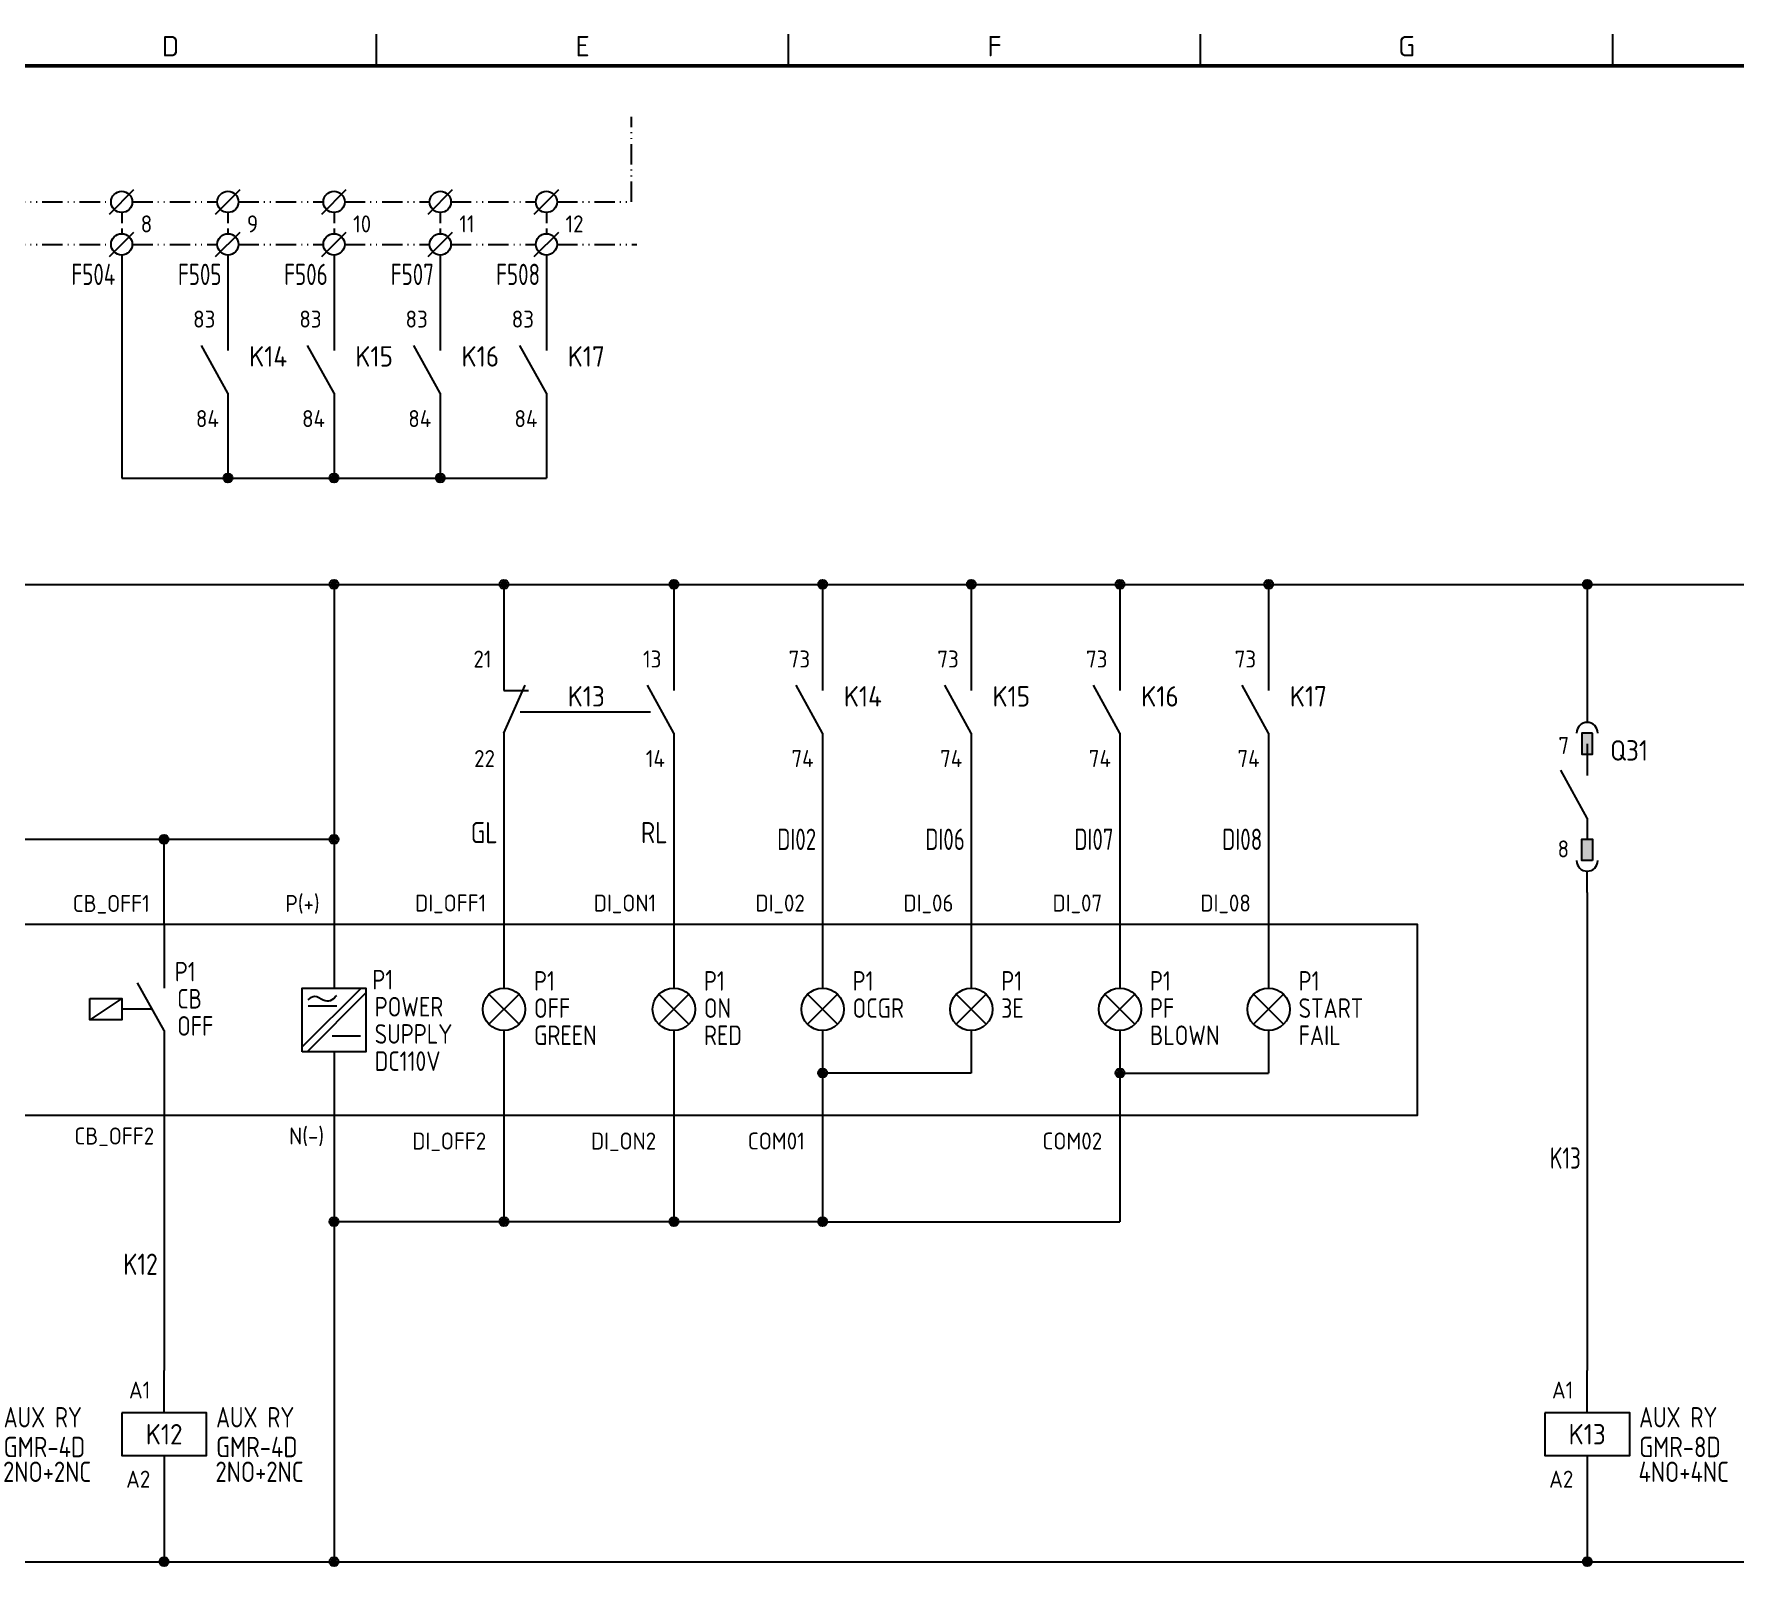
# Model space of a CAD drawing. Header units: millimetres. Extents: x 0 to 556, y 1 to 306.
# Drawn here: x 169.7 to 369.9, y 105 to 287.2 of the extents above; entities that cross this region are included whole.
import ezdxf
from ezdxf.enums import TextEntityAlignment as Align

# ---------------------------------------------------------------- set-up
doc = ezdxf.new("R2010")
doc.units = ezdxf.units.MM
doc.linetypes.add('ACAD_ISO12W100', pattern=[21, 12, -3, 0, -3, 0, -3])
doc.linetypes.add('HIDDEN', pattern=[0.375, 0.25, -0.125])
for name, color, linetype in [('LINK', 7, 'Continuous'), ('MISC', 7, 'Continuous'), ('Sheet Line', 3, 'Continuous'), ('Sheet Text', 2, 'Continuous'), ('SYMS', 7, 'Continuous'), ('TAGS', 7, 'Continuous'), ('TERMS', 7, 'Continuous'), ('WIRE_YELLOW', 2, 'Continuous'), ('WIREFIXED', 7, 'Continuous'), ('WIRENO', 7, 'Continuous')]:
    doc.layers.add(name, color=color, linetype=linetype)
doc.layers.add('Sheet Out Line', color=2, linetype='Continuous', lineweight=50)
doc.styles.add('WD', font='ISOCP2.shx')
doc.styles.add('WD_IEC', font='ISOCP2.shx', dxfattribs={"width": 1.1, "height": 2.4, "bigfont": 'whgtxt.shx'})
pattern_1 = [(45, (123.85557, 95.69532), (-0.1122532, 0.1122532), [])]

# ---------------------------------------------------------------- blocks, each defined once
blk = doc.blocks.new('LSSA3')
h = blk.add_hatch()
h.set_pattern_fill('ANSI31', color=256, scale=0.05, style=0)
h.set_pattern_definition(pattern_1)
h.paths.add_polyline_path([(345.99, 108.51), (346.14, 108.51)], flags=17)
edge = h.paths.add_edge_path(flags=17)
edge.add_line((345.83, 108.51), (345.99, 108.51))
edge.add_line((345.83, 108.51), (345.99, 108.51))
at = {"layer": 'Sheet Line'}
for p, q in [((210, 283.5), (210, 287.25)), ((258.5, 283.5), (258.5, 287.25)), ((307, 283.5), (307, 287.25)), ((355.5, 283.5), (355.5, 287.25))]:
    blk.add_line(p, q, dxfattribs=at)
at = {"layer": 'Sheet Out Line'}
blk.add_lwpolyline([(16, 6.5), (404, 6.5), (404, 283.5), (16, 283.5)], close=True, dxfattribs=at)
at = {"style": 'WD_IEC', "width": 1.1}
for tag, height, p in [('DESC4', 2.4, (57.5, 39.5)), ('CUSTOMERS31', 3.8, (219, 38)), ('TITLE1', 3.6, (333, 37.5)), ('CUSTOMERS21', 3.8, (219, 35.25)), ('DESC3', 2.4, (57.5, 33.5)), ('CUSTOMERS32', 3.8, (219, 32.5)), ('TITLE2', 3.6, (333, 32.5)), ('CUSTOMERS22', 3.8, (219, 29.75)), ('RN', 3.5, (398, 28.75)), ('DESC2', 2.4, (57.5, 27.5)), ('CUSTOMERS33', 3.8, (219, 27)), ('TITLE3', 3.6, (333, 27.5)), ('DESC1', 2.4, (57.5, 21.5)), ('WORKNO', 3.5, (365.5, 18.5)), ('FILE', 2.4, (314, 18.5)), ('DESC0', 2.4, (57.5, 15.5)), ('SHN', 2.4, (395, 12)), ('TSH', 2.4, (401, 9))]:
    blk.add_attdef(tag, text='', height=height, dxfattribs=at).set_placement(p, align=Align.MIDDLE_CENTER)
at = {"style": 'WD_IEC'}
for tag, p in [('DATE4', (96.5, 39.5)), ('DRWN4', (111.5, 39.5)), ('DSGN4', (126.5, 39.5)), ('CHKD4', (141.5, 39.5)), ('APPD4', (156.5, 39.5)), ('DATE3', (96.5, 33.5)), ('DRWN3', (111.5, 33.5)), ('DSGN3', (126.5, 33.5)), ('CHKD3', (141.5, 33.5)), ('APPD3', (156.5, 33.5)), ('DATE2', (96.5, 27.5)), ('DRWN2', (111.5, 27.5)), ('DSGN2', (126.5, 27.5)), ('CHKD2', (141.5, 27.5)), ('APPD2', (156.5, 27.5)), ('DATE1', (96.5, 21.5)), ('DRWN1', (111.5, 21.5)), ('DSGN1', (126.5, 21.5)), ('CHKD1', (141.5, 21.5)), ('APPD1', (156.5, 21.5)), ('DATE0', (96.5, 15.5)), ('DRWN0', (111.5, 15.5)), ('DSGN0', (126.5, 15.5)), ('CHKD0', (141.5, 15.5)), ('APPD0', (156.5, 15.5))]:
    blk.add_attdef(tag, text='', height=2.4, dxfattribs=at).set_placement(p, align=Align.MIDDLE_CENTER)
at = {"style": 'WD_IEC', "width": 1.1}
for tag, p in [('DWG1ST', (345, 10.5)), ('DWGNO', (373.49, 10.5))]:
    blk.add_attdef(tag, text='', height=3.5, dxfattribs=at).set_placement(p, align=Align.MIDDLE_LEFT)
at = {"style": 'WD_IEC', "width": 1.1, "flags": 9}
blk.add_attdef('WD_TB', (0, 0), '', height=2.4, dxfattribs=at)
at = {"layer": 'Sheet Text', "style": 'WD_IEC', "width": 1.1}
for s, p in [('D', (185.75, 284.62)), ('E', (234.25, 284.62)), ('F', (282.75, 284.62)), ('G', (331.25, 284.62))]:
    blk.add_text(s, height=2.4, dxfattribs=at).set_placement(p, align=Align.CENTER)
blk = doc.blocks.new('WDDOT')
for radius in [0.529, 0.33, 0.164]:
    blk.add_circle((0, 0), radius)
blk = doc.blocks.new('VJ11_AUXRY_Q1')
for p, q in [((0, 2.5), (0, 7.5)), ((0, -2.5), (0, -7.5))]:
    blk.add_line(p, q)
blk.add_lwpolyline([(-5, 2.5), (-5, -2.5), (5, -2.5), (5, 2.5)], close=True)
at = {"style": 'WD_IEC'}
for tag, p in [('TERM01', (-1.63, 4.2)), ('TERM02', (-1.63, -6.29))]:
    blk.add_attdef(tag, text='', height=2, dxfattribs=at).set_placement(p, align=Align.RIGHT)
at = {"style": 'WD_IEC', "flags": 1}
for tag, p, height in [('X2TERM01', (0, 7.5), 0.32), ('X4LINK', (-5, 0), 0.32), ('X1LINK', (5, 0), 0.32), ('INST', (2.17, -4.46), 1), ('LOC', (2.14, -5.76), 1), ('X8TERM02', (0, -7.5), 0.32), ('FAMILY', (2.27, -7.15), 1), ('MFG', (2.34, -8.68), 1), ('CAT', (2.31, -9.98), 1), ('ASSYCODE', (2.25, -11.11), 1), ('WDTAGALT', (2.25, -12.35), 1), ('PEER_PINLIST', (2.25, -13.65), 1)]:
    blk.add_attdef(tag, p, '', height=height, dxfattribs=at)
at = {"style": 'WD_IEC'}
for tag, p, width in [('RATING12', (6.11, 0.8), 0.85), ('RATING11', (6.11, -2.7), 0.9), ('RATING1', (6.04, -5.62), 0.9)]:
    blk.add_attdef(tag, p, '', height=2.4, dxfattribs=dict(at, width=width))
blk.add_attdef('TAG1', text='', height=2.4, dxfattribs=at).set_placement((0, 0), align=Align.MIDDLE_CENTER)
at = {"lineweight": 9, "style": 'WD_IEC'}
for tag, p in [('NO', (-5.5, -16.5)), ('NC', (-5.5, -20))]:
    blk.add_attdef(tag, text='', height=2.5, dxfattribs=at).set_placement(p, align=Align.TOP_RIGHT)
for tag, p in [('XREFNO', (-4, -16.5)), ('XREFNC', (-4, -20))]:
    blk.add_attdef(tag, text='', height=2.5, dxfattribs=at).set_placement(p, align=Align.TOP_LEFT)
blk = doc.blocks.new('VH621_DO_NO_FQ1')
for p, q in [((-0.62, 0), (0.62, 0)), ((0, 0), (0, -7.5)), ((0, -12.5), (-3.12, -6.88)), ((-5, -8.75), (-8.75, -11.25)), ((-1.39, -10), (-5, -10)), ((0, -12.5), (0, -17.5)), ((0, -17.5), (0, -22.5))]:
    blk.add_line(p, q)
blk.add_lwpolyline([(-8.75, -8.75), (-5, -8.75), (-5, -11.25), (-8.75, -11.25)], close=True)
at = {"linetype": 'Continuous', "style": 'WD_IEC'}
for tag, p in [('TERM01', (-1.7, 1.45)), ('TERM02', (-1.18, -25.91))]:
    blk.add_attdef(tag, text='', height=2, dxfattribs=at).set_placement(p, align=Align.RIGHT)
at = {"style": 'WD', "flags": 1}
for tag, p in [('X2TERM01', (0, 0)), ('X8TERM02', (0, -22.5))]:
    blk.add_attdef(tag, p, '', height=0.08, dxfattribs=at)
at = {"style": 'WD_IEC', "width": 0.9}
for tag, p in [('TAG2', (1.25, -6.72)), ('TEXT1', (1.53, -9.91)), ('TEXT2', (1.53, -13.11)), ('TEXT3', (1.53, -16.31))]:
    blk.add_attdef(tag, p, '', height=2.3, dxfattribs=at)
at = {"style": 'WD', "flags": 1}
for tag, p in [('INST', (-1.87, -14.25)), ('LOC', (-2.18, -15.71)), ('FAMILY', (-2.18, -18.78)), ('XREF', (-2.16, -17.23)), ('CONTACT', (-2.18, -20.16))]:
    blk.add_attdef(tag, text='', height=1, dxfattribs=at).set_placement(p, align=Align.RIGHT)
blk = doc.blocks.new('VH62_POWER_FQ1')
for p, q in [((-0.62, 0), (0.62, 0)), ((0, 0), (0, -7.5)), ((-3.75, -14.43), (3.18, -7.5)), ((-3.18, -15), (3.75, -8.07)), ((-3.05, -9.6), (0.31, -9.6)), ((-0.23, -13.11), (3.13, -13.11)), ((0, -15), (0, -22.5))]:
    blk.add_line(p, q)
blk.add_lwpolyline([(-3.75, -15), (-3.75, -7.5), (3.75, -7.5), (3.75, -15), (-3.75, -15)])
blk.add_spline([(-3.03, -8.87), (-2.25, -8.44), (-1.27, -8.9), (-0.43, -8.95), (0.32, -8.37)], degree=3)
at = {"linetype": 'Continuous', "style": 'WD_IEC'}
for tag, p in [('TERM01', (-1.7, 1.45)), ('TERM03', (-5.32, -10.3)), ('TERM02', (-1.18, -25.91))]:
    blk.add_attdef(tag, text='', height=2, dxfattribs=at).set_placement(p, align=Align.RIGHT)
at = {"style": 'WD', "flags": 1}
for tag, p in [('X2TERM01', (0, 0)), ('X8TERM02', (0, -22.5))]:
    blk.add_attdef(tag, p, '', height=0.08, dxfattribs=at)
at = {"style": 'WD_IEC', "width": 0.9}
for tag, p in [('TAG2', (4.5, -7.66)), ('TEXT1', (4.78, -10.85)), ('TEXT2', (4.78, -14.05)), ('TEXT3', (4.78, -17.25))]:
    blk.add_attdef(tag, p, '', height=2.3, dxfattribs=at)
at = {"style": 'WD', "flags": 1}
for tag, height, p in [('X4TERM03', 0.08, (-3.75, -11.25)), ('INST', 1, (-1.87, -16.75)), ('LOC', 1, (-2.18, -18.21)), ('XREF', 1, (-2.16, -19.73)), ('PINLIST_TYPE', 1, (-2.18, -22.77)), ('FAMILY', 1, (-2.18, -21.28))]:
    blk.add_attdef(tag, text='', height=height, dxfattribs=at).set_placement(p, align=Align.RIGHT)
blk = doc.blocks.new('VB421_AUXCONTACT1')
for p, q in [((0, 7.5), (0, 2.5)), ((0, -2.5), (-3.12, 3.12)), ((0, -2.5), (0, -7.5))]:
    blk.add_line(p, q)
at = {"linetype": 'Continuous', "style": 'WD_IEC'}
for tag, p in [('TERM01', (-1.47, 5.21)), ('TERM02', (-1.06, -6.5))]:
    blk.add_attdef(tag, text='', height=2, dxfattribs=at).set_placement(p, align=Align.RIGHT)
at = {"style": 'WD_IEC', "flags": 1}
for tag, p, height in [('X2TERM01', (0, 7.5), 0.34), ('X4LINK', (-2.75, 0), 0.32), ('X1LINK', (0, 0), 0.34), ('X8TERM02', (0, -7.5), 0.34)]:
    blk.add_attdef(tag, p, '', height=height, dxfattribs=at)
at = {"style": 'WD_IEC'}
for tag, p in [('TAG2', (2.5, 0.62)), ('TEXT1', (2.5, -2.89)), ('TEXT2', (2.5, -6.09))]:
    blk.add_attdef(tag, p, '', height=2.4, dxfattribs=at)
for tag, p in [('INST', (-2.43, -9.12)), ('LOC', (-2.58, -10.73))]:
    blk.add_attdef(tag, text='', height=1, dxfattribs=at).set_placement(p, align=Align.RIGHT)
at = {"style": 'WD_IEC', "flags": 1}
for tag, p in [('XREF', (-2.58, -12.19)), ('FAMILY', (-2.53, -13.64)), ('CONTACT', (-2.6, -15.24))]:
    blk.add_attdef(tag, text='', height=1, dxfattribs=at).set_placement(p, align=Align.RIGHT)
blk = doc.blocks.new('WD_WNV')
at = {"linetype": 'Continuous', "style": 'WD_IEC', "width": 0.8}
blk.add_attdef('WIRENO', text='', height=2.5, rotation=90, dxfattribs=at).set_placement((-0.75, 0), align=Align.CENTER)
at = {"style": 'WD_IEC', "flags": 1}
for tag, p in [('W08USER', (-1, 0.375)), ('W04USER', (-1, 0.875)), ('W05USER', (-1, 0.75)), ('W09USER', (-1, 0.25)), ('W03USER', (-1, 1)), ('W06USER', (-1, 0.625)), ('W07USER', (-1, 0.5)), ('W02USER', (-1, 1.125)), ('W01USER', (-1, 1.25)), ('W10USER', (-1, 0.125))]:
    blk.add_attdef(tag, text='', height=0.08, dxfattribs=at).set_placement(p, align=Align.CENTER)
blk = doc.blocks.new('HT0_TB1')
blk.add_circle((0, 0), 1.25)
at = {"layer": 'SYMS'}
blk.add_line((-1.44, -1.44), (1.44, 1.44), dxfattribs=at)
at = {"flags": 1}
for tag, p, height, style in [('X4LINK', (-1.25, 0), 0.01, 'WD'), ('X4TERM01', (-1.25, 0), 0.25, 'WD_IEC'), ('X2TERM01', (0, 1.25), 0.25, 'WD_IEC'), ('X1LINK', (1.25, 0), 0.01, 'WD'), ('X1TERM01', (1.25, 0), 0.25, 'WD_IEC'), ('X8TERM01', (0, -1.25), 0.25, 'WD_IEC')]:
    blk.add_attdef(tag, p, '', height=height, dxfattribs=dict(at, style=style))
blk = doc.blocks.new('VH62_INDICATING1')
for p, q in [((-0.62, 10), (0.62, 10)), ((0, 10), (0, 2.5)), ((-1.77, -1.77), (1.77, 1.77)), ((1.77, -1.77), (-1.77, 1.77)), ((0, -2.5), (0, -12.5))]:
    blk.add_line(p, q)
blk.add_circle((0, 0), 2.5)
at = {"linetype": 'Continuous', "style": 'WD_IEC'}
for tag, p in [('TERM01', (-2.09, 11.5)), ('TERM02', (-2.09, -16.5))]:
    blk.add_attdef(tag, text='', height=2, dxfattribs=at).set_placement(p, align=Align.RIGHT)
at = {"style": 'WD', "flags": 1}
for tag, p in [('X2TERM01', (0, 10)), ('X8TERM02', (0, -12.5))]:
    blk.add_attdef(tag, p, '', height=0.08, dxfattribs=at)
at = {"style": 'WD_IEC', "width": 0.9}
for tag, p in [('TAG2', (3.53, 2.19)), ('TEXT1', (3.53, -1.01)), ('TEXT2', (3.53, -4.21))]:
    blk.add_attdef(tag, p, '', height=2.3, dxfattribs=at)
at = {"style": 'WD', "flags": 1}
for tag, p in [('INST', (-2.2, -5.95)), ('XREF', (-2.44, -8.94)), ('LOC', (-2.44, -7.4)), ('FAMILY', (-2.47, -10.4)), ('PINLIST_TYPE', (-2.47, -11.83))]:
    blk.add_attdef(tag, text='', height=1, dxfattribs=at).set_placement(p, align=Align.RIGHT)
blk = doc.blocks.new('VH62_INDICATING2')
for p, q in [((-0.62, 10), (0.62, 10)), ((0, 10), (0, 2.5)), ((-1.77, -1.77), (1.77, 1.77)), ((1.77, -1.77), (-1.77, 1.77)), ((0, -2.5), (0, -7.5))]:
    blk.add_line(p, q)
blk.add_circle((0, 0), 2.5)
at = {"linetype": 'Continuous', "style": 'WD_IEC'}
blk.add_attdef('TERM01', text='', height=2, dxfattribs=at).set_placement((-2.09, 11.5), align=Align.RIGHT)
at = {"style": 'WD', "flags": 1}
blk.add_attdef('X2TERM01', (0, 10), '', height=0.08, dxfattribs=at)
at = {"style": 'WD_IEC', "width": 0.9}
for tag, p in [('TAG2', (3.53, 2.19)), ('TEXT1', (3.53, -1.01)), ('TEXT2', (3.53, -4.21))]:
    blk.add_attdef(tag, p, '', height=2.3, dxfattribs=at)
at = {"style": 'WD', "flags": 1}
for tag, p in [('INST', (-2.2, -5.95)), ('XREF', (-2.44, -8.94)), ('LOC', (-2.44, -7.4)), ('FAMILY', (-2.47, -10.4)), ('PINLIST_TYPE', (-2.47, -11.83))]:
    blk.add_attdef(tag, text='', height=1, dxfattribs=at).set_placement(p, align=Align.RIGHT)
blk = doc.blocks.new('HT0W_TB1')
blk.add_circle((0, 0), 1.25)
at = {"layer": 'SYMS'}
blk.add_line((-1.44, -1.44), (1.44, 1.44), dxfattribs=at)
at = {"style": 'WD_IEC', "flags": 1}
for tag, p in [('INST', (-1.04, 7.87)), ('LOC', (-1.04, 4.87))]:
    blk.add_attdef(tag, text='', height=2.5, dxfattribs=at).set_placement(p, align=Align.BOTTOM_RIGHT)
at = {"style": 'WD_IEC'}
blk.add_attdef('TAGSTRIP', text='', height=2.5, dxfattribs=at).set_placement((-1.04, 1.87), align=Align.BOTTOM_RIGHT)
blk.add_attdef('TERM01', text='', height=2, dxfattribs=at).set_placement((2.24, 0.81), align=Align.BOTTOM_LEFT)
at = {"flags": 1}
for tag, p, height, style in [('X4LINK', (-1.25, 0), 0.01, 'WD'), ('X4TERM01', (-1.25, 0), 0.25, 'WD_IEC'), ('STRIPSEQ', (-0.02, -0.02), 0.025, 'WD_IEC'), ('X2TERM01', (0, 1.25), 0.25, 'WD_IEC'), ('X1LINK', (1.25, 0), 0.01, 'WD'), ('X1TERM01', (1.25, 0), 0.25, 'WD_IEC'), ('LINKTERM', (-0.02, -0.06), 0.025, 'WD_IEC'), ('X8TERM01', (0, -1.25), 0.25, 'WD_IEC')]:
    blk.add_attdef(tag, p, '', height=height, dxfattribs=dict(at, style=style))
at = {"style": 'WD_IEC', "flags": 1}
for tag, height, p in [('CAT', 1, (-1.95, -2.37)), ('ASSYCODE', 1, (-2.04, -4.92)), ('MFG', 1, (-2.09, -3.63)), ('DESC1', 2, (-1.78, -7.62)), ('DESC2', 2, (-1.78, -10.06)), ('DESC3', 2, (-1.78, -12.55))]:
    blk.add_attdef(tag, text='', height=height, dxfattribs=at).set_placement(p, align=Align.RIGHT)
blk = doc.blocks.new('VB422_AUXCONTACT1')
for p, q in [((0, 7.5), (0, 2.5)), ((0, -2.5), (2.5, 3.12)), ((0, 2.5), (2.87, 2.5)), ((0, -2.5), (0, -7.5))]:
    blk.add_line(p, q)
at = {"linetype": 'Continuous', "style": 'WD_IEC'}
for tag, p in [('TERM01', (-1.47, 5.21)), ('TERM02', (-1.06, -6.5))]:
    blk.add_attdef(tag, text='', height=2, dxfattribs=at).set_placement(p, align=Align.RIGHT)
at = {"style": 'WD_IEC', "flags": 1}
for tag, p, height in [('X2TERM01', (0, 7.5), 0.34), ('X4LINK', (-0.55, 0), 0.32), ('X1LINK', (1.92, 0), 0.32), ('X8TERM02', (0, -7.5), 0.34)]:
    blk.add_attdef(tag, p, '', height=height, dxfattribs=at)
at = {"style": 'WD_IEC'}
for tag, p in [('TAG2', (4.38, 0.62)), ('TEXT1', (4.38, -2.89)), ('TEXT2', (4.38, -6.09))]:
    blk.add_attdef(tag, p, '', height=2.4, dxfattribs=at)
for tag, p in [('INST', (-2.43, -9.12)), ('LOC', (-2.58, -10.73))]:
    blk.add_attdef(tag, text='', height=1, dxfattribs=at).set_placement(p, align=Align.RIGHT)
at = {"style": 'WD_IEC', "flags": 1}
for tag, p in [('XREF', (-2.58, -12.19)), ('FAMILY', (-2.53, -13.64)), ('CONTACT', (-2.6, -15.24))]:
    blk.add_attdef(tag, text='', height=1, dxfattribs=at).set_placement(p, align=Align.RIGHT)
blk = doc.blocks.new('VA121_AUXCONTACT')
for p, q in [((0, 11.25), (0, 8.75)), ((0, 6.25), (0, 2.5)), ((0, -2.5), (-3.12, 3.12)), ((0, -2.5), (0, -5)), ((0, -11.25), (0, -8.75))]:
    blk.add_line(p, q)
for points in [[(0.62, 7.5), (-0.62, 7.5), (-0.62, 5), (0.62, 5)], [(0.62, -7.5), (-0.62, -7.5), (-0.62, -5), (0.62, -5)]]:
    blk.add_lwpolyline(points, close=True)
for centre, start, end in [((0, 7.5), 0, 180), ((0, -7.5), 180, 0)]:
    blk.add_arc(centre, 1.25, start, end)
for points in [[(0.62, 5), (0.62, 7.5), (-0.62, 5), (-0.62, 7.5)], [(0.62, -5), (0.62, -7.5), (-0.62, -5), (-0.62, -7.5)]]:
    blk.add_solid(points)
at = {"flags": 1}
for tag, p, height, style in [('X2TERM01', (0, 11.25), 0.08, 'WD'), ('X4LINK', (-2.42, 0), 0.32, 'WD_IEC'), ('X1LINK', (0, 0), 0.32, 'WD_IEC'), ('X8TERM02', (0, -11.25), 0.08, 'WD')]:
    blk.add_attdef(tag, p, '', height=height, dxfattribs=dict(at, style=style))
at = {"style": 'WD_IEC'}
for tag, p in [('TERM01', (-2.13, 5.04)), ('TERM02', (-2.13, -7.13))]:
    blk.add_attdef(tag, text='', height=2, dxfattribs=at).set_placement(p, align=Align.RIGHT)
for tag, p in [('TAG2', (2.69, 5.46)), ('TEXT1', (2.69, 1.42)), ('TEXT2', (2.69, -1.5))]:
    blk.add_attdef(tag, text='', height=2.4, dxfattribs=at).set_placement(p, align=Align.MIDDLE_LEFT)
at = {"style": 'WD_IEC', "flags": 1}
blk.add_attdef('XREF', text='', height=1.8, dxfattribs=at).set_placement((2.69, -3.96), align=Align.MIDDLE_LEFT)
for tag, p in [('INST', (-2.37, -9.97)), ('FAMILY', (-2.27, -12.66)), ('LOC', (-2.4, -11.27)), ('CONTACT', (-2.27, -14))]:
    blk.add_attdef(tag, text='', height=1, dxfattribs=at).set_placement(p, align=Align.RIGHT)

msp = doc.modelspace()

# ---------------------------------------------------------------- hatches: boundary and pattern name
h = msp.add_hatch()
h.set_pattern_fill('ANSI31', color=256, scale=0.05, style=0)
h.set_pattern_definition(pattern_1)
h.paths.add_polyline_path([(345.99, 108.51), (346.14, 108.51)], flags=17)
edge = h.paths.add_edge_path(flags=17)
edge.add_line((345.83, 108.51), (345.99, 108.51))
edge.add_line((345.83, 108.51), (345.99, 108.51))

# ---------------------------------------------------------------- linework, layer by layer
at = {"linetype": 'ACAD_ISO12W100', "ltscale": 0.2}
for p, q in [((240, 267.5), (240, 277.5)), ((166.25, 267.5), (178.75, 267.5)), ((181.25, 267.5), (191.25, 267.5)), ((193.75, 267.5), (203.75, 267.5)), ((206.25, 267.5), (216.25, 267.5)), ((218.75, 267.5), (228.75, 267.5)), ((231.25, 267.5), (240, 267.5)), ((166.25, 262.5), (178.75, 262.5)), ((181.25, 262.5), (191.25, 262.5)), ((193.75, 262.5), (203.75, 262.5)), ((206.25, 262.5), (216.25, 262.5)), ((218.75, 262.5), (228.75, 262.5)), ((231.25, 262.5), (240.62, 262.5))]:
    msp.add_line(p, q, dxfattribs=at)
at = {"linetype": 'HIDDEN', "ltscale": 5}
for p, q in [((180, 266.25), (180, 263.75)), ((192.5, 266.25), (192.5, 263.75)), ((205, 266.25), (205, 263.75)), ((217.5, 266.25), (217.5, 263.75)), ((230, 266.25), (230, 263.75))]:
    msp.add_line(p, q, dxfattribs=at)
at = {"color": 1, "linetype": 'Continuous'}
msp.add_lwpolyline([(140, 182.5), (332.5, 182.5), (332.5, 160), (140, 160)], close=True, dxfattribs=at)
at = {"layer": 'LINK'}
msp.add_lwpolyline([(226.92, 207.5), (242.25, 207.5)], dxfattribs=at)
at = {"layer": 'WIRE_YELLOW', "linetype": 'Continuous'}
for p, q in [((180, 261.25), (180, 235)), ((192.5, 261.25), (192.5, 255)), ((205, 261.25), (205, 255)), ((217.5, 261.25), (217.5, 255)), ((230, 261.25), (230, 255)), ((180, 235), (205, 235)), ((205, 235), (217.5, 235)), ((217.5, 235), (230, 235)), ((50, 222.5), (390, 222.5)), ((205, 222.5), (205, 182.5)), ((225, 222.5), (225, 215)), ((245, 222.5), (245, 215)), ((262.5, 222.5), (262.5, 215)), ((280, 222.5), (280, 215)), ((297.5, 222.5), (297.5, 215)), ((315, 222.5), (315, 215)), ((352.5, 222.5), (352.5, 208.75)), ((225, 200), (225, 182.5)), ((245, 200), (245, 182.5)), ((262.5, 200), (262.5, 182.5)), ((280, 200), (280, 182.5)), ((297.5, 200), (297.5, 182.5)), ((315, 200), (315, 182.5)), ((160, 192.5), (205, 192.5)), ((185, 182.5), (185, 192.5)), ((352.5, 186.25), (352.5, 130)), ((280, 165), (262.5, 165)), ((297.5, 165), (315, 165)), ((185, 160), (185, 130)), ((205, 160), (205, 107.5)), ((225, 160), (225, 147.5)), ((245, 160), (245, 147.5)), ((262.5, 160), (262.5, 147.5)), ((297.5, 160), (297.5, 147.5)), ((262.5, 147.5), (205, 147.5)), ((262.5, 147.5), (297.5, 147.5)), ((185, 115), (185, 107.5)), ((352.5, 115), (352.5, 107.5)), ((50, 107.5), (390, 107.5))]:
    msp.add_line(p, q, dxfattribs=at)
at = {"layer": 'WIRE_YELLOW', "color": 2, "linetype": 'Continuous'}
for p, q in [((192.5, 240), (192.5, 235)), ((205, 240), (205, 235)), ((217.5, 240), (217.5, 235)), ((230, 240), (230, 235))]:
    msp.add_line(p, q, dxfattribs=at)

# ---------------------------------------------------------------- block references
at = {"linetype": 'Continuous'}
msp.add_blockref('LSSA3', (0, 0), dxfattribs=at)
at = {"layer": 'SYMS', "color": 2, "linetype": 'Continuous'}
for name, p in [('HT0_TB1', (180, 267.5)), ('HT0_TB1', (192.5, 267.5)), ('HT0_TB1', (205, 267.5)), ('HT0_TB1', (217.5, 267.5)), ('HT0_TB1', (230, 267.5)), ('WDDOT', (192.5, 235))]:
    msp.add_blockref(name, p, dxfattribs=at)
at = {"layer": 'SYMS', "linetype": 'Continuous'}
ref = msp.add_blockref('HT0W_TB1', (180, 262.5), dxfattribs=at)
ref.add_attrib('TERM01', '8', dxfattribs={"layer": 'TERMS', "height": 2, "style": 'WD_IEC'}).set_placement((182.24, 263.31), align=Align.BOTTOM_LEFT)
ref = msp.add_blockref('HT0W_TB1', (192.5, 262.5), dxfattribs=at)
ref.add_attrib('TERM01', '9', dxfattribs={"layer": 'TERMS', "height": 2, "style": 'WD_IEC'}).set_placement((194.74, 263.31), align=Align.BOTTOM_LEFT)
ref = msp.add_blockref('HT0W_TB1', (205, 262.5), dxfattribs=at)
ref.add_attrib('TERM01', '10', dxfattribs={"layer": 'TERMS', "height": 2, "style": 'WD_IEC'}).set_placement((207.24, 263.31), align=Align.BOTTOM_LEFT)
ref = msp.add_blockref('HT0W_TB1', (217.5, 262.5), dxfattribs=at)
ref.add_attrib('TERM01', '11', dxfattribs={"layer": 'TERMS', "height": 2, "style": 'WD_IEC'}).set_placement((219.74, 263.31), align=Align.BOTTOM_LEFT)
ref = msp.add_blockref('HT0W_TB1', (230, 262.5), dxfattribs=at)
ref.add_attrib('TERM01', '12', dxfattribs={"layer": 'TERMS', "height": 2, "style": 'WD_IEC'}).set_placement((232.24, 263.31), align=Align.BOTTOM_LEFT)
at = {"layer": 'SYMS', "color": 2, "linetype": 'Continuous'}
ref = msp.add_blockref('VB421_AUXCONTACT1', (192.5, 247.5), dxfattribs=at)
ref.add_attrib('TERM02', '84', dxfattribs={"layer": 'TERMS', "linetype": 'Continuous', "height": 2, "style": 'WD_IEC'}).set_placement((191.44, 241), align=Align.RIGHT)
ref.add_attrib('TERM01', '83', dxfattribs={"layer": 'TERMS', "linetype": 'Continuous', "height": 2, "style": 'WD_IEC'}).set_placement((191.03, 252.71), align=Align.RIGHT)
ref.add_attrib('TAG2', 'K14', (195, 248.12), dxfattribs={"layer": 'TAGS', "height": 2.4, "style": 'WD_IEC'})
ref = msp.add_blockref('VB421_AUXCONTACT1', (205, 247.5), dxfattribs=at)
ref.add_attrib('TERM02', '84', dxfattribs={"layer": 'TERMS', "linetype": 'Continuous', "height": 2, "style": 'WD_IEC'}).set_placement((203.94, 241), align=Align.RIGHT)
ref.add_attrib('TERM01', '83', dxfattribs={"layer": 'TERMS', "linetype": 'Continuous', "height": 2, "style": 'WD_IEC'}).set_placement((203.53, 252.71), align=Align.RIGHT)
ref.add_attrib('TAG2', 'K15', (207.5, 248.12), dxfattribs={"layer": 'TAGS', "height": 2.4, "style": 'WD_IEC'})
ref = msp.add_blockref('VB421_AUXCONTACT1', (217.5, 247.5), dxfattribs=at)
ref.add_attrib('TERM02', '84', dxfattribs={"layer": 'TERMS', "linetype": 'Continuous', "height": 2, "style": 'WD_IEC'}).set_placement((216.44, 241), align=Align.RIGHT)
ref.add_attrib('TERM01', '83', dxfattribs={"layer": 'TERMS', "linetype": 'Continuous', "height": 2, "style": 'WD_IEC'}).set_placement((216.03, 252.71), align=Align.RIGHT)
ref.add_attrib('TAG2', 'K16', (220, 248.12), dxfattribs={"layer": 'TAGS', "height": 2.4, "style": 'WD_IEC'})
ref = msp.add_blockref('VB421_AUXCONTACT1', (230, 247.5), dxfattribs=at)
ref.add_attrib('TERM02', '84', dxfattribs={"layer": 'TERMS', "linetype": 'Continuous', "height": 2, "style": 'WD_IEC'}).set_placement((228.94, 241), align=Align.RIGHT)
ref.add_attrib('TERM01', '83', dxfattribs={"layer": 'TERMS', "linetype": 'Continuous', "height": 2, "style": 'WD_IEC'}).set_placement((228.53, 252.71), align=Align.RIGHT)
ref.add_attrib('TAG2', 'K17', (232.5, 248.12), dxfattribs={"layer": 'TAGS', "height": 2.4, "style": 'WD_IEC'})
at = {"layer": 'SYMS', "linetype": 'Continuous'}
for p in [(205, 235), (217.5, 235), (205, 222.5), (225, 222.5), (245, 222.5), (262.5, 222.5), (280, 222.5), (297.5, 222.5), (315, 222.5), (352.5, 222.5), (185, 192.5), (205, 192.5), (262.5, 165), (297.5, 165), (205, 147.5), (225, 147.5), (245, 147.5), (262.5, 147.5), (185, 107.5), (205, 107.5), (352.5, 107.5)]:
    msp.add_blockref('WDDOT', p, dxfattribs=at)
ref = msp.add_blockref('VB422_AUXCONTACT1', (225, 207.5), dxfattribs=at)
ref.add_attrib('TERM02', '22', dxfattribs={"layer": 'TERMS', "linetype": 'Continuous', "height": 2, "style": 'WD_IEC'}).set_placement((223.94, 201), align=Align.RIGHT)
ref.add_attrib('TERM01', '21', dxfattribs={"layer": 'TERMS', "linetype": 'Continuous', "height": 2, "style": 'WD_IEC'}).set_placement((223.53, 212.71), align=Align.RIGHT)
ref.add_attrib('TAG2', 'K13', (232.5, 208.12), dxfattribs={"layer": 'TAGS', "height": 2.4, "style": 'WD_IEC'})
at = {"layer": 'SYMS', "color": 2, "linetype": 'Continuous'}
ref = msp.add_blockref('VB421_AUXCONTACT1', (245, 207.5), dxfattribs=at)
ref.add_attrib('TERM02', '14', dxfattribs={"layer": 'TERMS', "linetype": 'Continuous', "height": 2, "style": 'WD_IEC'}).set_placement((243.94, 201), align=Align.RIGHT)
ref.add_attrib('TERM01', '13', dxfattribs={"layer": 'TERMS', "linetype": 'Continuous', "height": 2, "style": 'WD_IEC'}).set_placement((243.53, 212.71), align=Align.RIGHT)
ref = msp.add_blockref('VB421_AUXCONTACT1', (262.5, 207.5), dxfattribs=at)
ref.add_attrib('TERM02', '74', dxfattribs={"layer": 'TERMS', "linetype": 'Continuous', "height": 2, "style": 'WD_IEC'}).set_placement((261.44, 201), align=Align.RIGHT)
ref.add_attrib('TERM01', '73', dxfattribs={"layer": 'TERMS', "linetype": 'Continuous', "height": 2, "style": 'WD_IEC'}).set_placement((261.03, 212.71), align=Align.RIGHT)
ref.add_attrib('TAG2', 'K14', (265, 208.12), dxfattribs={"layer": 'TAGS', "height": 2.4, "style": 'WD_IEC'})
ref = msp.add_blockref('VB421_AUXCONTACT1', (280, 207.5), dxfattribs=at)
ref.add_attrib('TERM02', '74', dxfattribs={"layer": 'TERMS', "linetype": 'Continuous', "height": 2, "style": 'WD_IEC'}).set_placement((278.94, 201), align=Align.RIGHT)
ref.add_attrib('TERM01', '73', dxfattribs={"layer": 'TERMS', "linetype": 'Continuous', "height": 2, "style": 'WD_IEC'}).set_placement((278.53, 212.71), align=Align.RIGHT)
ref.add_attrib('TAG2', 'K15', (282.5, 208.12), dxfattribs={"layer": 'TAGS', "height": 2.4, "style": 'WD_IEC'})
at = {"layer": 'SYMS', "linetype": 'Continuous'}
ref = msp.add_blockref('VB421_AUXCONTACT1', (297.5, 207.5), dxfattribs=at)
ref.add_attrib('TERM02', '74', dxfattribs={"layer": 'TERMS', "linetype": 'Continuous', "height": 2, "style": 'WD_IEC'}).set_placement((296.44, 201), align=Align.RIGHT)
ref.add_attrib('TERM01', '73', dxfattribs={"layer": 'TERMS', "linetype": 'Continuous', "height": 2, "style": 'WD_IEC'}).set_placement((296.03, 212.71), align=Align.RIGHT)
ref.add_attrib('TAG2', 'K16', (300, 208.12), dxfattribs={"layer": 'TAGS', "height": 2.4, "style": 'WD_IEC'})
ref = msp.add_blockref('VB421_AUXCONTACT1', (315, 207.5), dxfattribs=at)
ref.add_attrib('TERM02', '74', dxfattribs={"layer": 'TERMS', "linetype": 'Continuous', "height": 2, "style": 'WD_IEC'}).set_placement((313.94, 201), align=Align.RIGHT)
ref.add_attrib('TERM01', '73', dxfattribs={"layer": 'TERMS', "linetype": 'Continuous', "height": 2, "style": 'WD_IEC'}).set_placement((313.53, 212.71), align=Align.RIGHT)
ref.add_attrib('TAG2', 'K17', (317.5, 208.12), dxfattribs={"layer": 'TAGS', "height": 2.4, "style": 'WD_IEC'})
ref = msp.add_blockref('VA121_AUXCONTACT', (352.5, 197.5), dxfattribs=at)
ref.add_attrib('TERM02', '8', dxfattribs={"layer": 'TERMS', "height": 2, "style": 'WD_IEC'}).set_placement((350.37, 190.37), align=Align.RIGHT)
ref.add_attrib('TERM01', '7', dxfattribs={"layer": 'TERMS', "height": 2, "style": 'WD_IEC'}).set_placement((350.37, 202.54), align=Align.RIGHT)
ref.add_attrib('TAG2', 'Q31', dxfattribs={"layer": 'TAGS', "height": 2.4, "style": 'WD_IEC'}).set_placement((355.19, 202.96), align=Align.MIDDLE_LEFT)
ref = msp.add_blockref('VH621_DO_NO_FQ1', (185, 182.5), dxfattribs=at)
ref.add_attrib('TEXT2', 'OFF', (186.53, 169.39), dxfattribs={"layer": 'MISC', "height": 2.3, "style": 'WD_IEC', "width": 0.9})
ref.add_attrib('TEXT1', 'CB', (186.53, 172.59), dxfattribs={"layer": 'MISC', "height": 2.3, "style": 'WD_IEC', "width": 0.9})
ref.add_attrib('TAG2', 'P1', (186.25, 175.78), dxfattribs={"layer": 'TAGS', "height": 2.3, "style": 'WD_IEC', "width": 0.9})
ref.add_attrib('TERM02', 'CB_OFF2', dxfattribs={"layer": 'TERMS', "linetype": 'Continuous', "height": 2, "style": 'WD_IEC'}).set_placement((183.82, 156.59), align=Align.RIGHT)
ref.add_attrib('TERM01', 'CB_OFF1', dxfattribs={"layer": 'TERMS', "linetype": 'Continuous', "height": 2, "style": 'WD_IEC'}).set_placement((183.3, 183.95), align=Align.RIGHT)
ref = msp.add_blockref('VH62_POWER_FQ1', (205, 182.5), dxfattribs=at)
ref.add_attrib('TEXT3', 'DC110V', (209.78, 165.25), dxfattribs={"layer": 'MISC', "height": 2.3, "style": 'WD_IEC', "width": 0.9})
ref.add_attrib('TEXT2', 'SUPPLY', (209.78, 168.45), dxfattribs={"layer": 'MISC', "height": 2.3, "style": 'WD_IEC', "width": 0.9})
ref.add_attrib('TEXT1', 'POWER', (209.78, 171.65), dxfattribs={"layer": 'MISC', "height": 2.3, "style": 'WD_IEC', "width": 0.9})
ref.add_attrib('TAG2', 'P1', (209.5, 174.84), dxfattribs={"layer": 'TAGS', "height": 2.3, "style": 'WD_IEC', "width": 0.9})
ref.add_attrib('TERM02', 'N(-)', dxfattribs={"layer": 'TERMS', "linetype": 'Continuous', "height": 2, "style": 'WD_IEC'}).set_placement((203.82, 156.59), align=Align.RIGHT)
ref.add_attrib('TERM01', 'P(+)', dxfattribs={"layer": 'TERMS', "linetype": 'Continuous', "height": 2, "style": 'WD_IEC'}).set_placement((203.3, 183.95), align=Align.RIGHT)
ref = msp.add_blockref('VH62_INDICATING1', (225, 172.5), dxfattribs=at)
ref.add_attrib('TEXT2', 'GREEN', (228.53, 168.29), dxfattribs={"layer": 'MISC', "height": 2.3, "style": 'WD_IEC', "width": 0.9})
ref.add_attrib('TEXT1', 'OFF', (228.53, 171.49), dxfattribs={"layer": 'MISC', "height": 2.3, "style": 'WD_IEC', "width": 0.9})
ref.add_attrib('TAG2', 'P1', (228.53, 174.69), dxfattribs={"layer": 'TAGS', "height": 2.3, "style": 'WD_IEC', "width": 0.9})
ref.add_attrib('TERM02', 'DI_OFF2', dxfattribs={"layer": 'TERMS', "linetype": 'Continuous', "height": 2, "style": 'WD_IEC'}).set_placement((222.91, 156), align=Align.RIGHT)
ref.add_attrib('TERM01', 'DI_OFF1', dxfattribs={"layer": 'TERMS', "linetype": 'Continuous', "height": 2, "style": 'WD_IEC'}).set_placement((222.91, 184), align=Align.RIGHT)
ref = msp.add_blockref('VH62_INDICATING1', (245, 172.5), dxfattribs=at)
ref.add_attrib('TEXT2', 'RED', (248.53, 168.29), dxfattribs={"layer": 'MISC', "height": 2.3, "style": 'WD_IEC', "width": 0.9})
ref.add_attrib('TEXT1', 'ON', (248.53, 171.49), dxfattribs={"layer": 'MISC', "height": 2.3, "style": 'WD_IEC', "width": 0.9})
ref.add_attrib('TAG2', 'P1', (248.53, 174.69), dxfattribs={"layer": 'TAGS', "height": 2.3, "style": 'WD_IEC', "width": 0.9})
ref.add_attrib('TERM02', 'DI_ON2', dxfattribs={"layer": 'TERMS', "linetype": 'Continuous', "height": 2, "style": 'WD_IEC'}).set_placement((242.91, 156), align=Align.RIGHT)
ref.add_attrib('TERM01', 'DI_ON1', dxfattribs={"layer": 'TERMS', "linetype": 'Continuous', "height": 2, "style": 'WD_IEC'}).set_placement((242.91, 184), align=Align.RIGHT)
ref = msp.add_blockref('VH62_INDICATING1', (262.5, 172.5), dxfattribs=at)
ref.add_attrib('TEXT1', 'OCGR', (266.03, 171.49), dxfattribs={"layer": 'MISC', "height": 2.3, "style": 'WD_IEC', "width": 0.9})
ref.add_attrib('TAG2', 'P1', (266.03, 174.69), dxfattribs={"layer": 'TAGS', "height": 2.3, "style": 'WD_IEC', "width": 0.9})
ref.add_attrib('TERM02', 'COM01', dxfattribs={"layer": 'TERMS', "linetype": 'Continuous', "height": 2, "style": 'WD_IEC'}).set_placement((260.41, 156), align=Align.RIGHT)
ref.add_attrib('TERM01', 'DI_02', dxfattribs={"layer": 'TERMS', "linetype": 'Continuous', "height": 2, "style": 'WD_IEC'}).set_placement((260.41, 184), align=Align.RIGHT)
ref = msp.add_blockref('VH62_INDICATING2', (280, 172.5), dxfattribs=at)
ref.add_attrib('TEXT1', '3E', (283.53, 171.49), dxfattribs={"layer": 'MISC', "height": 2.3, "style": 'WD_IEC', "width": 0.9})
ref.add_attrib('TERM01', 'DI_06', dxfattribs={"layer": 'TERMS', "linetype": 'Continuous', "height": 2, "style": 'WD_IEC'}).set_placement((277.91, 184), align=Align.RIGHT)
ref.add_attrib('TAG2', 'P1', (283.53, 174.69), dxfattribs={"layer": 'TAGS', "height": 2.3, "style": 'WD_IEC', "width": 0.9})
ref = msp.add_blockref('VH62_INDICATING1', (297.5, 172.5), dxfattribs=at)
ref.add_attrib('TEXT2', 'BLOWN', (301.03, 168.29), dxfattribs={"layer": 'MISC', "height": 2.3, "style": 'WD_IEC', "width": 0.9})
ref.add_attrib('TEXT1', 'PF', (301.03, 171.49), dxfattribs={"layer": 'MISC', "height": 2.3, "style": 'WD_IEC', "width": 0.9})
ref.add_attrib('TAG2', 'P1', (301.03, 174.69), dxfattribs={"layer": 'TAGS', "height": 2.3, "style": 'WD_IEC', "width": 0.9})
ref.add_attrib('TERM02', 'COM02', dxfattribs={"layer": 'TERMS', "linetype": 'Continuous', "height": 2, "style": 'WD_IEC'}).set_placement((295.41, 156), align=Align.RIGHT)
ref.add_attrib('TERM01', 'DI_07', dxfattribs={"layer": 'TERMS', "linetype": 'Continuous', "height": 2, "style": 'WD_IEC'}).set_placement((295.41, 184), align=Align.RIGHT)
ref = msp.add_blockref('VH62_INDICATING2', (315, 172.5), dxfattribs=at)
ref.add_attrib('TEXT2', 'FAIL', (318.53, 168.29), dxfattribs={"layer": 'MISC', "height": 2.3, "style": 'WD_IEC', "width": 0.9})
ref.add_attrib('TEXT1', 'START', (318.53, 171.49), dxfattribs={"layer": 'MISC', "height": 2.3, "style": 'WD_IEC', "width": 0.9})
ref.add_attrib('TERM01', 'DI_08', dxfattribs={"layer": 'TERMS', "linetype": 'Continuous', "height": 2, "style": 'WD_IEC'}).set_placement((312.91, 184), align=Align.RIGHT)
ref.add_attrib('TAG2', 'P1', (318.53, 174.69), dxfattribs={"layer": 'TAGS', "height": 2.3, "style": 'WD_IEC', "width": 0.9})
ref = msp.add_blockref('VJ11_AUXRY_Q1', (160, 122.5), dxfattribs=at)
ref.add_attrib('RATING1', '2NO+2NC', (166.04, 116.88), dxfattribs={"layer": 'MISC', "height": 2.4, "style": 'WD_IEC', "width": 0.9})
ref.add_attrib('RATING11', 'GMR-4D', (166.11, 119.8), dxfattribs={"layer": 'MISC', "height": 2.4, "style": 'WD_IEC', "width": 0.9})
ref.add_attrib('RATING12', 'AUX RY', (166.11, 123.3), dxfattribs={"layer": 'MISC', "height": 2.4, "style": 'WD_IEC', "width": 0.85})
ref.add_attrib('TAG1', 'K11', dxfattribs={"layer": 'TAGS', "height": 2.4, "style": 'WD_IEC'}).set_placement((160, 122.5), align=Align.MIDDLE_CENTER)
ref.add_attrib('TERM02', 'A2', dxfattribs={"layer": 'TERMS', "height": 2, "style": 'WD_IEC'}).set_placement((158.37, 116.21), align=Align.RIGHT)
ref.add_attrib('TERM01', 'A1', dxfattribs={"layer": 'TERMS', "height": 2, "style": 'WD_IEC'}).set_placement((158.37, 126.7), align=Align.RIGHT)
ref = msp.add_blockref('VJ11_AUXRY_Q1', (185, 122.5), dxfattribs=at)
ref.add_attrib('RATING1', '2NO+2NC', (191.04, 116.88), dxfattribs={"layer": 'MISC', "height": 2.4, "style": 'WD_IEC', "width": 0.9})
ref.add_attrib('RATING11', 'GMR-4D', (191.11, 119.8), dxfattribs={"layer": 'MISC', "height": 2.4, "style": 'WD_IEC', "width": 0.9})
ref.add_attrib('RATING12', 'AUX RY', (191.11, 123.3), dxfattribs={"layer": 'MISC', "height": 2.4, "style": 'WD_IEC', "width": 0.85})
ref.add_attrib('TAG1', 'K12', dxfattribs={"layer": 'TAGS', "height": 2.4, "style": 'WD_IEC'}).set_placement((185, 122.5), align=Align.MIDDLE_CENTER)
ref.add_attrib('TERM02', 'A2', dxfattribs={"layer": 'TERMS', "height": 2, "style": 'WD_IEC'}).set_placement((183.37, 116.21), align=Align.RIGHT)
ref.add_attrib('TERM01', 'A1', dxfattribs={"layer": 'TERMS', "height": 2, "style": 'WD_IEC'}).set_placement((183.37, 126.7), align=Align.RIGHT)
ref = msp.add_blockref('VJ11_AUXRY_Q1', (352.5, 122.5), dxfattribs=at)
ref.add_attrib('RATING1', '4NO+4NC', (358.54, 116.88), dxfattribs={"layer": 'MISC', "height": 2.4, "style": 'WD_IEC', "width": 0.9})
ref.add_attrib('RATING11', 'GMR-8D', (358.61, 119.8), dxfattribs={"layer": 'MISC', "height": 2.4, "style": 'WD_IEC', "width": 0.9})
ref.add_attrib('RATING12', 'AUX RY', (358.61, 123.3), dxfattribs={"layer": 'MISC', "height": 2.4, "style": 'WD_IEC', "width": 0.85})
ref.add_attrib('TAG1', 'K13', dxfattribs={"layer": 'TAGS', "height": 2.4, "style": 'WD_IEC'}).set_placement((352.5, 122.5), align=Align.MIDDLE_CENTER)
ref.add_attrib('TERM02', 'A2', dxfattribs={"layer": 'TERMS', "height": 2, "style": 'WD_IEC'}).set_placement((350.87, 116.21), align=Align.RIGHT)
ref.add_attrib('TERM01', 'A1', dxfattribs={"layer": 'TERMS', "height": 2, "style": 'WD_IEC'}).set_placement((350.87, 126.7), align=Align.RIGHT)
at = {"layer": 'WIREFIXED', "linetype": 'Continuous'}
ref = msp.add_blockref('WD_WNV', (180, 258.97), dxfattribs=at)
ref.add_attrib('WIRENOF', 'F504', dxfattribs={"linetype": 'Continuous', "height": 2.5, "style": 'WD_IEC', "width": 0.8}).set_placement((179.25, 258.97), align=Align.MIDDLE_RIGHT)
ref = msp.add_blockref('WD_WNV', (192.5, 258.97), dxfattribs=at)
ref.add_attrib('WIRENOF', 'F505', dxfattribs={"linetype": 'Continuous', "height": 2.5, "style": 'WD_IEC', "width": 0.8}).set_placement((191.75, 258.97), align=Align.MIDDLE_RIGHT)
ref = msp.add_blockref('WD_WNV', (205, 258.97), dxfattribs=at)
ref.add_attrib('WIRENOF', 'F506', dxfattribs={"linetype": 'Continuous', "height": 2.5, "style": 'WD_IEC', "width": 0.8}).set_placement((204.25, 258.97), align=Align.MIDDLE_RIGHT)
ref = msp.add_blockref('WD_WNV', (217.5, 258.97), dxfattribs=at)
ref.add_attrib('WIRENOF', 'F507', dxfattribs={"linetype": 'Continuous', "height": 2.5, "style": 'WD_IEC', "width": 0.8}).set_placement((216.75, 258.97), align=Align.MIDDLE_RIGHT)
ref = msp.add_blockref('WD_WNV', (230, 258.97), dxfattribs=at)
ref.add_attrib('WIRENOF', 'F508', dxfattribs={"linetype": 'Continuous', "height": 2.5, "style": 'WD_IEC', "width": 0.8}).set_placement((229.25, 258.97), align=Align.MIDDLE_RIGHT)
ref = msp.add_blockref('WD_WNV', (262.5, 192.5), dxfattribs=at)
ref.add_attrib('WIRENOF', 'DI02', dxfattribs={"linetype": 'Continuous', "height": 2.5, "style": 'WD_IEC', "width": 0.8}).set_placement((261.75, 192.5), align=Align.MIDDLE_RIGHT)
ref = msp.add_blockref('WD_WNV', (280, 192.5), dxfattribs=at)
ref.add_attrib('WIRENOF', 'DI06', dxfattribs={"linetype": 'Continuous', "height": 2.5, "style": 'WD_IEC', "width": 0.8}).set_placement((279.25, 192.5), align=Align.MIDDLE_RIGHT)
ref = msp.add_blockref('WD_WNV', (297.5, 192.5), dxfattribs=at)
ref.add_attrib('WIRENOF', 'DI07', dxfattribs={"linetype": 'Continuous', "height": 2.5, "style": 'WD_IEC', "width": 0.8}).set_placement((296.75, 192.5), align=Align.MIDDLE_RIGHT)
ref = msp.add_blockref('WD_WNV', (315, 192.5), dxfattribs=at)
ref.add_attrib('WIRENOF', 'DI08', dxfattribs={"linetype": 'Continuous', "height": 2.5, "style": 'WD_IEC', "width": 0.8}).set_placement((314.25, 192.5), align=Align.MIDDLE_RIGHT)
ref = msp.add_blockref('WD_WNV', (352.5, 155), dxfattribs=at)
ref.add_attrib('WIRENOF', 'K13', dxfattribs={"linetype": 'Continuous', "height": 2.5, "style": 'WD_IEC', "width": 0.8}).set_placement((351.75, 155), align=Align.MIDDLE_RIGHT)
at = {"layer": 'WIRENO', "color": 2, "linetype": 'Continuous'}
ref = msp.add_blockref('WD_WNV', (225, 193.29), dxfattribs=at)
ref.add_attrib('WIRENO', 'GL', dxfattribs={"linetype": 'Continuous', "height": 2.5, "style": 'WD_IEC', "width": 0.9}).set_placement((224.25, 193.29), align=Align.MIDDLE_RIGHT)
ref = msp.add_blockref('WD_WNV', (245, 193.29), dxfattribs=at)
ref.add_attrib('WIRENO', 'RL', dxfattribs={"linetype": 'Continuous', "height": 2.5, "style": 'WD_IEC', "width": 0.9}).set_placement((244.25, 193.29), align=Align.MIDDLE_RIGHT)
ref = msp.add_blockref('WD_WNV', (185, 142.5), dxfattribs=at)
ref.add_attrib('WIRENO', 'K12', dxfattribs={"linetype": 'Continuous', "height": 2.5, "style": 'WD_IEC', "width": 0.9}).set_placement((184.25, 142.5), align=Align.MIDDLE_RIGHT)

doc.saveas('drawing.dxf')
